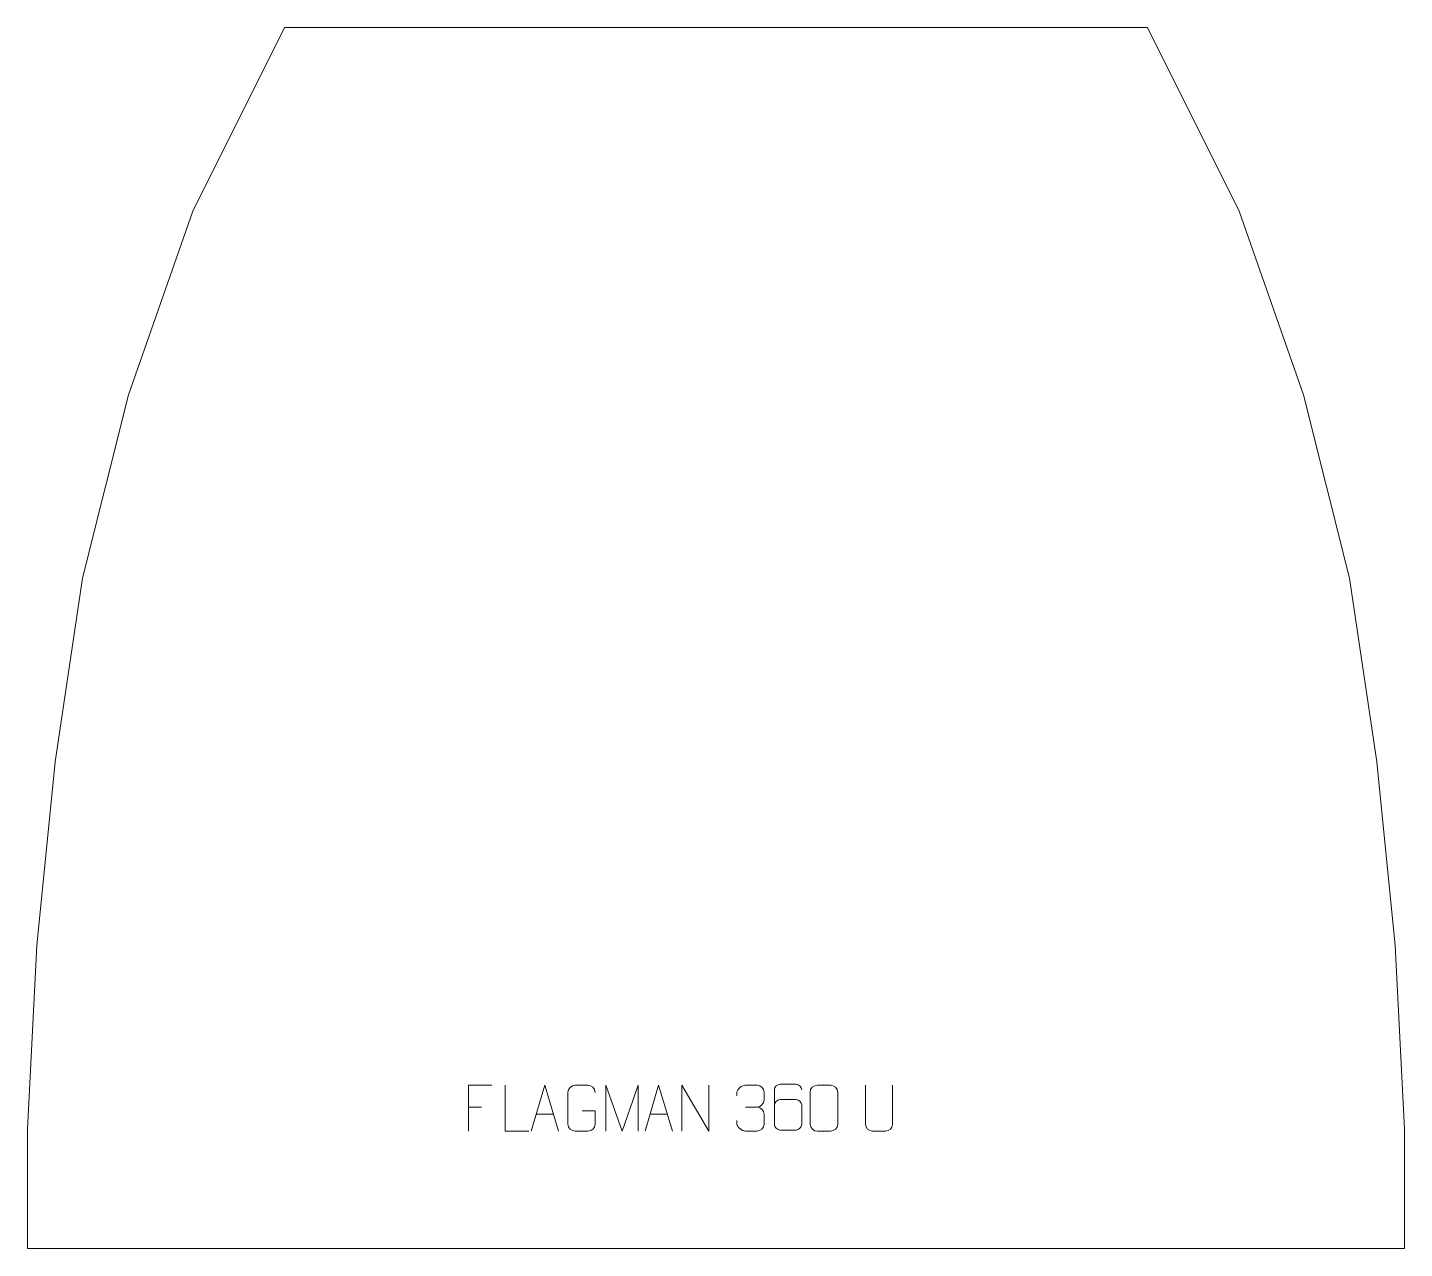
# Model space of a CAD drawing. Header units: millimetres. Extents: x -386 to 364, y 775 to 1440.
import ezdxf

# ---------------------------------------------------------------- set-up
doc = ezdxf.new("R2010")
doc.units = ezdxf.units.MM
doc.header["$MEASUREMENT"] = 0
doc.layers.add('layer 1', color=7, linetype='Continuous')

msp = doc.modelspace()

# ---------------------------------------------------------------- linework, layer by layer
at = {"layer": 'layer 1', "color": 242, "lineweight": 9}
msp.add_open_spline([(-246.3364, 1439.63), (-246.3364, 1439.63), (223.6635, 1439.63), (223.6635, 1439.63), (223.6635, 1439.63), (223.6635, 1439.63), (273.6624, 1339.6289), (273.6624, 1339.6289), (273.6624, 1339.6289), (273.6624, 1339.6289), (308.6627, 1239.6296), (308.6627, 1239.6296), (308.6627, 1239.6296), (308.6627, 1239.6296), (333.663, 1139.6299), (333.663, 1139.6299), (333.663, 1139.6299), (333.663, 1139.6299), (348.6632, 1039.6292), (348.6632, 1039.6292), (348.6632, 1039.6292), (348.6632, 1039.6292), (358.663, 939.6298), (358.663, 939.6298), (358.663, 939.6298), (358.663, 939.6298), (363.6633, 839.6301), (363.6633, 839.6301), (363.6633, 839.6301), (363.6633, 839.6301), (363.6633, 774.6296), (363.6633, 774.6296), (363.6633, 774.6296), (363.6633, 774.6296), (-386.3363, 774.6296), (-386.3363, 774.6296), (-386.3363, 774.6296), (-386.3363, 774.6296), (-386.3363, 839.6301), (-386.3363, 839.6301), (-386.3363, 839.6301), (-386.3363, 839.6301), (-381.3363, 939.6298), (-381.3363, 939.6298), (-381.3363, 939.6298), (-381.3363, 939.6298), (-371.3365, 1039.6292), (-371.3365, 1039.6292), (-371.3365, 1039.6292), (-371.3365, 1039.6292), (-356.3363, 1139.6299), (-356.3363, 1139.6299), (-356.3363, 1139.6299), (-356.3363, 1139.6299), (-331.3374, 1239.6296), (-331.3374, 1239.6296), (-331.3374, 1239.6296), (-331.3374, 1239.6296), (-296.3368, 1339.6289), (-296.3368, 1339.6289), (-296.3368, 1339.6289), (-296.3368, 1339.6289), (-246.3364, 1439.63), (-246.3364, 1439.63)], degree=3, knots=[0, 0, 0, 0, 0.05882353, 0.05882353, 0.05882353, 0.05882353, 0.11764706, 0.11764706, 0.11764706, 0.11764706, 0.17647059, 0.17647059, 0.17647059, 0.17647059, 0.23529412, 0.23529412, 0.23529412, 0.23529412, 0.29411765, 0.29411765, 0.29411765, 0.29411765, 0.35294118, 0.35294118, 0.35294118, 0.35294118, 0.41176471, 0.41176471, 0.41176471, 0.41176471, 0.47058824, 0.47058824, 0.47058824, 0.47058824, 0.52941176, 0.52941176, 0.52941176, 0.52941176, 0.58823529, 0.58823529, 0.58823529, 0.58823529, 0.64705882, 0.64705882, 0.64705882, 0.64705882, 0.70588235, 0.70588235, 0.70588235, 0.70588235, 0.76470588, 0.76470588, 0.76470588, 0.76470588, 0.82352941, 0.82352941, 0.82352941, 0.82352941, 0.88235294, 0.88235294, 0.88235294, 0.88235294, 1, 1, 1, 1], dxfattribs=at)
at = {"layer": 'layer 1', "color": 250, "lineweight": 9}
for points, knots in [([(-133.354, 863.4901), (-133.354, 863.4901), (-146.228, 863.4901), (-146.228, 863.4901), (-146.228, 863.4901), (-146.228, 863.4901), (-146.228, 838.5365), (-146.228, 838.5365)], [0, 0, 0, 0, 0.33333333, 0.33333333, 0.33333333, 0.33333333, 1, 1, 1, 1]), ([(-113.3165, 838.5365), (-113.3165, 838.5365), (-126.2656, 838.5365), (-126.2656, 838.5365), (-126.2656, 838.5365), (-126.2656, 838.5365), (-126.2656, 863.4901), (-126.2656, 863.4901)], [0, 0, 0, 0, 0.33333333, 0.33333333, 0.33333333, 0.33333333, 1, 1, 1, 1]), ([(-112.0094, 838.5366), (-112.0094, 838.5366), (-104.6384, 863.4901), (-104.6384, 863.4901), (-104.6384, 863.4901), (-104.6384, 863.4901), (-97.0685, 838.5366), (-97.0685, 838.5366)], [0, 0, 0, 0, 0.33333333, 0.33333333, 0.33333333, 0.33333333, 1, 1, 1, 1]), ([(-84.284, 849.5223), (-84.284, 849.5223), (-77.1159, 849.5223), (-77.1159, 849.5223), (-77.1159, 849.5223), (-77.1159, 849.5223), (-77.1159, 842.3542), (-77.1159, 842.3542), (-77.1159, 842.3542), (-77.2556, 840.0308), (-78.9328, 838.5512), (-81.0806, 838.5404), (-81.0806, 838.5404), (-83.4124, 838.5408), (-85.7444, 838.5408), (-88.0759, 838.5404), (-88.0759, 838.5404), (-90.0008, 838.435), (-91.973, 840.3195), (-91.9618, 842.3368), (-91.9618, 842.3368), (-91.9614, 848.1069), (-91.9614, 853.8766), (-91.9618, 859.6459), (-91.9618, 859.6459), (-91.9576, 861.784), (-90.2108, 863.5032), (-88.0585, 863.4898), (-88.0585, 863.4898), (-85.7328, 863.4898), (-83.4067, 863.4898), (-81.0806, 863.4898), (-81.0806, 863.4898), (-79.1339, 863.5252), (-77.1425, 862.0337), (-77.1159, 859.596)], [0, 0, 0, 0, 0.1, 0.1, 0.1, 0.1, 0.2, 0.2, 0.2, 0.2, 0.3, 0.3, 0.3, 0.3, 0.4, 0.4, 0.4, 0.4, 0.5, 0.5, 0.5, 0.5, 0.6, 0.6, 0.6, 0.6, 0.7, 0.7, 0.7, 0.7, 0.8, 0.8, 0.8, 0.8, 1, 1, 1, 1]), ([(-71.3814, 838.5344), (-71.3814, 838.5344), (-71.3814, 863.4923), (-71.3814, 863.4923), (-71.3814, 863.4923), (-71.3814, 863.4923), (-62.4563, 838.5344), (-62.4563, 838.5344), (-62.4563, 838.5344), (-62.4563, 838.5344), (-53.6964, 863.4918), (-53.6964, 863.4918), (-53.6964, 863.4918), (-53.6964, 863.4918), (-53.6964, 838.5344), (-53.6964, 838.5344)], [0, 0, 0, 0, 0.2, 0.2, 0.2, 0.2, 0.4, 0.4, 0.4, 0.4, 0.6, 0.6, 0.6, 0.6, 1, 1, 1, 1]), ([(-50.0094, 838.5366), (-50.0094, 838.5366), (-42.6384, 863.4901), (-42.6384, 863.4901), (-42.6384, 863.4901), (-42.6384, 863.4901), (-35.0685, 838.5366), (-35.0685, 838.5366)], [0, 0, 0, 0, 0.33333333, 0.33333333, 0.33333333, 0.33333333, 1, 1, 1, 1]), ([(-29.8663, 838.5366), (-29.8663, 838.5366), (-29.8663, 863.4901), (-29.8663, 863.4901), (-29.8663, 863.4901), (-29.8663, 863.4901), (-15.2115, 838.5366), (-15.2115, 838.5366), (-15.2115, 838.5366), (-15.2115, 838.5366), (-15.2115, 863.4901), (-15.2115, 863.4901)], [0, 0, 0, 0, 0.25, 0.25, 0.25, 0.25, 0.5, 0.5, 0.5, 0.5, 1, 1, 1, 1]), ([(0.0965, 857.8058), (0.0965, 857.8058), (0.0965, 859.663), (0.0965, 859.663), (0.0965, 859.663), (0.0822, 861.4049), (2.7467, 863.523), (4.8058, 863.5003), (4.8058, 863.5003), (6.8699, 863.5003), (8.9339, 863.5003), (10.9976, 863.5003), (10.9976, 863.5003), (13.1921, 863.5091), (14.7904, 861.6623), (14.8348, 859.7502), (14.8348, 859.7502), (14.8344, 858.3151), (14.8344, 856.88), (14.8348, 855.4445), (14.8348, 855.4445), (14.7862, 853.791), (13.1836, 851.561), (10.9853, 851.571), (10.9853, 851.571), (13.189, 851.5598), (14.797, 849.7566), (14.851, 847.6971), (14.851, 847.6971), (14.8506, 845.9124), (14.8506, 844.1277), (14.851, 842.3426), (14.851, 842.3426), (14.8611, 840.2812), (12.8062, 838.5181), (10.9853, 838.5262), (10.9853, 838.5262), (8.92, 838.5265), (6.8548, 838.5265), (4.7892, 838.5262), (4.7892, 838.5262), (2.6206, 838.5377), (0.0896, 840.9379), (0.071, 842.3997), (0.071, 842.3997), (0.071, 842.3997), (0.071, 844.3083), (0.071, 844.3083)], [0, 0, 0, 0, 0.07692308, 0.07692308, 0.07692308, 0.07692308, 0.15384615, 0.15384615, 0.15384615, 0.15384615, 0.23076923, 0.23076923, 0.23076923, 0.23076923, 0.30769231, 0.30769231, 0.30769231, 0.30769231, 0.38461538, 0.38461538, 0.38461538, 0.38461538, 0.46153846, 0.46153846, 0.46153846, 0.46153846, 0.53846154, 0.53846154, 0.53846154, 0.53846154, 0.61538462, 0.61538462, 0.61538462, 0.61538462, 0.69230769, 0.69230769, 0.69230769, 0.69230769, 0.76923077, 0.76923077, 0.76923077, 0.76923077, 0.84615385, 0.84615385, 0.84615385, 0.84615385, 1, 1, 1, 1]), ([(35.3343, 861.1013), (35.3102, 862.4408), (33.954, 864.094), (32.3821, 864.0597), (32.3821, 864.0597), (29.3973, 864.0594), (26.4121, 864.0594), (23.4267, 864.0597), (23.4267, 864.0597), (22.2076, 864.0746), (20.4794, 862.637), (20.4744, 861.1013), (20.4744, 861.1013), (20.4747, 854.7408), (20.4747, 848.38), (20.4744, 842.0193), (20.4744, 842.0193), (20.4791, 840.8564), (22.2076, 839.0853), (23.4267, 839.0609), (23.4267, 839.0609), (26.4121, 839.0612), (29.3973, 839.0612), (32.3821, 839.0609), (32.3821, 839.0609), (33.6602, 839.1047), (35.3299, 840.7192), (35.3343, 842.0193), (35.3343, 842.0193), (35.3343, 845.6026), (35.3343, 849.1857), (35.3343, 852.7684), (35.3343, 852.7684), (35.2958, 854.2466), (33.7131, 855.6795), (32.3821, 855.6775), (32.3821, 855.6775), (29.3973, 855.6778), (26.4121, 855.6778), (23.4267, 855.6775), (23.4267, 855.6775), (22.0972, 855.6825), (20.4542, 854.1752), (20.4959, 852.7467)], [0, 0, 0, 0, 0.08333333, 0.08333333, 0.08333333, 0.08333333, 0.16666667, 0.16666667, 0.16666667, 0.16666667, 0.25, 0.25, 0.25, 0.25, 0.33333333, 0.33333333, 0.33333333, 0.33333333, 0.41666667, 0.41666667, 0.41666667, 0.41666667, 0.5, 0.5, 0.5, 0.5, 0.58333333, 0.58333333, 0.58333333, 0.58333333, 0.66666667, 0.66666667, 0.66666667, 0.66666667, 0.75, 0.75, 0.75, 0.75, 0.83333333, 0.83333333, 0.83333333, 0.83333333, 1, 1, 1, 1]), ([(43.8803, 863.5126), (46.2464, 863.5126), (48.6129, 863.5126), (50.9794, 863.5126), (50.9794, 863.5126), (52.9599, 863.5482), (54.9859, 862.0539), (55.013, 859.6118), (55.013, 859.6118), (55.0126, 853.8544), (55.0126, 848.0966), (55.013, 842.3384), (55.013, 842.3384), (54.8709, 840.0108), (53.1645, 838.5285), (50.9794, 838.5177), (50.9794, 838.5177), (48.607, 838.5181), (46.2346, 838.5181), (43.8626, 838.5177), (43.8626, 838.5177), (41.9041, 838.4121), (39.8977, 840.3), (39.9091, 842.321), (39.9091, 842.321), (39.9095, 848.1016), (39.9095, 853.8819), (39.9091, 859.6617), (39.9091, 859.6617), (39.9134, 861.8037), (41.6905, 863.5262), (43.8803, 863.5126)], [0, 0, 0, 0, 0.11111111, 0.11111111, 0.11111111, 0.11111111, 0.22222222, 0.22222222, 0.22222222, 0.22222222, 0.33333333, 0.33333333, 0.33333333, 0.33333333, 0.44444444, 0.44444444, 0.44444444, 0.44444444, 0.55555556, 0.55555556, 0.55555556, 0.55555556, 0.66666667, 0.66666667, 0.66666667, 0.66666667, 0.77777778, 0.77777778, 0.77777778, 0.77777778, 1, 1, 1, 1]), ([(84.7882, 863.4943), (84.7878, 857.9548), (84.8836, 847.753), (84.884, 842.2126), (84.884, 842.2126), (84.7442, 839.9731), (83.067, 838.5469), (80.9193, 838.5364), (80.9193, 838.5364), (78.5874, 838.5368), (76.2555, 838.5368), (73.924, 838.5364), (73.924, 838.5364), (71.999, 838.4349), (70.0269, 840.2514), (70.0381, 842.1959), (70.0381, 842.1959), (70.0384, 847.7578), (70.1338, 857.9332), (70.1334, 863.4943)], [0, 0, 0, 0, 0.16666667, 0.16666667, 0.16666667, 0.16666667, 0.33333333, 0.33333333, 0.33333333, 0.33333333, 0.5, 0.5, 0.5, 0.5, 0.66666667, 0.66666667, 0.66666667, 0.66666667, 1, 1, 1, 1])]:
    msp.add_open_spline(points, degree=3, knots=knots, dxfattribs=at)
for points in [[(-146.228, 851.6104), (-146.228, 851.6104), (-139.0599, 851.6104), (-139.0599, 851.6104)], [(-109.2868, 847.786), (-109.2868, 847.786), (-99.7911, 847.786), (-99.7911, 847.786)], [(-47.2868, 847.786), (-47.2868, 847.786), (-37.7911, 847.786), (-37.7911, 847.786)], [(4.8062, 851.5606), (4.8062, 851.5606), (11.0026, 851.5606), (11.0026, 851.5606)]]:
    msp.add_open_spline(points, degree=3, dxfattribs=at)

doc.saveas('drawing.dxf')
